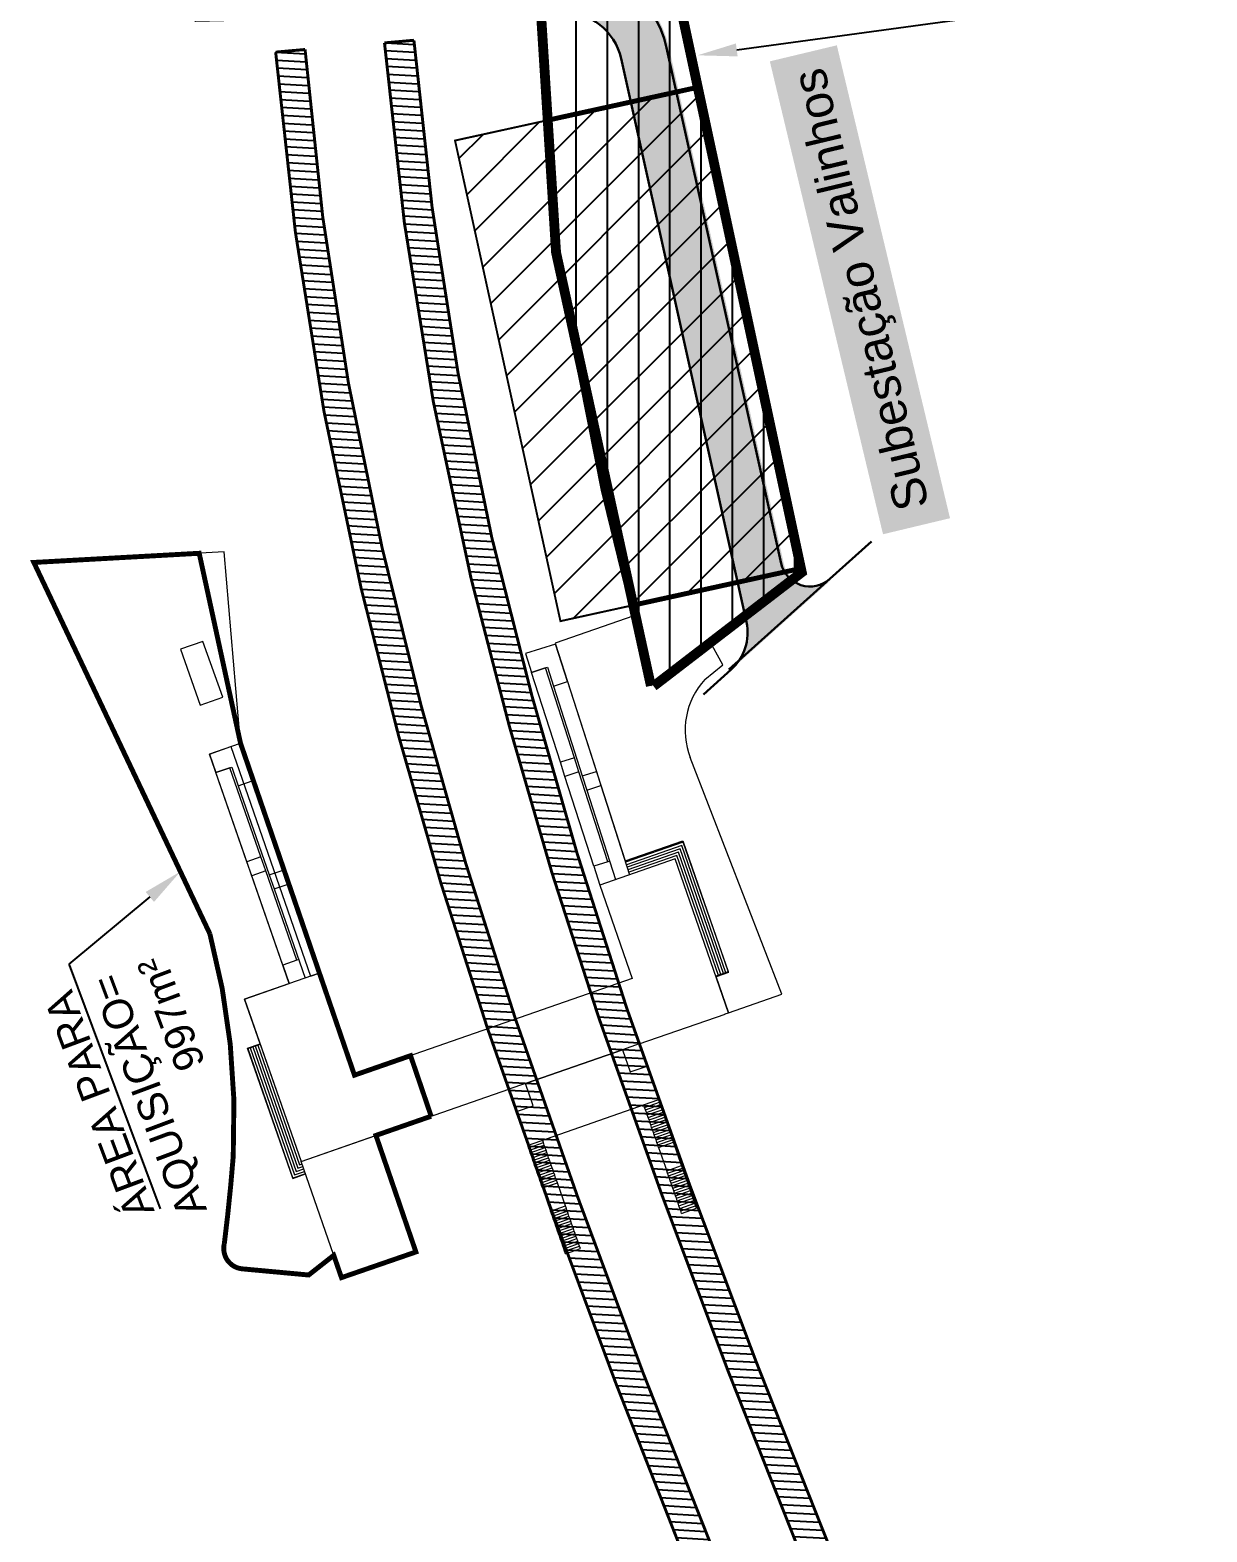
# Model space of a CAD drawing. Header units: metres. Extents: x 286532 to 329498, y 7396783 to 7466136.
# Drawn here: x 295711.6 to 295831.2, y 7458663 to 7458815.7 of the extents above; entities that cross this region are included whole.
import ezdxf
from ezdxf import colors
from ezdxf.entities.mleader import LeaderData, LeaderLine
from ezdxf.math import Vec2, Vec3

# ---------------------------------------------------------------- set-up
doc = ezdxf.new("R2010")
doc.units = ezdxf.units.M
doc.header["$LTSCALE"] = 10
doc.linetypes.add('DASHED', pattern=[0.75, 0.5, -0.25])
doc.linetypes.add('DASHED2', pattern=[0.375, 0.25, -0.125])
doc.layers.get('0').update_dxf_attribs({"color": 255})
for name, color, linetype, lineweight in [('_AUX-PLATAFORMA NOVA', 3, 'DASHED', 25), ('_AUXILIAR', 7, 'Continuous', 30), ('_HATCH PAVIMENTO BASE DE OPERAÇÃO', 253, 'Continuous', 30), ('_TEXTO DESAP ESTAÇÕES', 50, 'Continuous', 0), ('ARQ-GEN', 1, 'Continuous', 5)]:
    doc.layers.add(name, color=color, linetype=linetype, lineweight=lineweight)
doc.layers.add('_ÁREAA DE AQUISIÇÃO', color=2, linetype='Continuous')
doc.layers.add('DESAPROPRIAÇÃO', color=160, linetype='Continuous')
doc.layers.add('Subestação', color=7, linetype='Continuous', true_color=0xf5f500)
doc.layers.add('Texto Subestação', color=7, linetype='Continuous', true_color=0xf0f000)
doc.styles.add('ARIAL', font='arial.ttf')

# ---------------------------------------------------------------- blocks, each defined once
blk = doc.blocks.new('A$C427D7134')
at = {"layer": '_AUX-PLATAFORMA NOVA', "true_color": 0x05ff05}
h = blk.add_hatch(dxfattribs=at)
h.set_pattern_fill('ANSI31', color=3, scale=0.2499999999999999, angle=22.61943758127128)
h.set_pattern_definition([(67.61943758127126, (1.862645149230957e-09, -9.313225746154785e-10), (-0.7339609863966546, 0.3022256325126136), [])])
edge = h.paths.add_edge_path()
edge.add_line((205.93230261188, 87.70306303724647), (205.7822181468765, 90.69870149710412))
edge.add_line((205.7822181452066, 90.69870149809867), (185.8501717500635, 89.71825411230975))
edge.add_arc((129.9020203147084, 1180.427741921972), 1092.143480705906, 269.9316396586696, 272.936424318181, ccw=False)
edge.add_arc((133.3301009340212, 624.1686721160077), 535.9045179072367, 264.163467674089, 269.49416855599856, ccw=False)
edge.add_arc((118.3480477835983, 452.477180914022), 363.5885062238078, 255.6979601705338, 263.76083260799885, ccw=False)
edge.add_line((28.5295024542138, 100.1573960976675), (27.7999969950001, 97.24746877054321))
edge.add_arc((118.2926727896556, 452.1903132144362), 366.296802052971, 255.6971384283512, 264.3286918367838)
edge.add_arc((132.270991595462, 607.8990808865055), 522.626849618691, 264.4906674460602, 269.5863548367529)
edge.add_arc((129.9280556840822, 1179.153666961472), 1093.868750769613, 269.9250916761613, 272.9304676273861)
edge.add_line((185.8510151719674, 86.71535450965166), (205.932302612303, 87.703063037336))
edge = h.paths.add_edge_path()
edge.add_line((206.4877960504964, 76.61558963684365), (206.3376976707854, 79.6115058298642))
edge.add_line((206.3376976726577, 79.61150582926348), (183.1570431564914, 78.47936471118128))
edge.add_arc((134.0376201951876, 1028.663542827591), 951.4529363321011, 269.5087975644901, 272.95925016972865, ccw=False)
edge.add_arc((130.1333438558504, 573.2645879057236), 496.0372454318517, 263.74975371402127, 269.50879756449035, ccw=False)
edge.add_arc((114.7722081616521, 433.0086301127449), 354.9426027761419, 255.4801272362613, 263.74975371402064, ccw=False)
edge.add_line((25.78249441366643, 89.40263174800202), (25.05285827484273, 86.49278904002256))
edge.add_arc((118.2798941079527, 452.0644345660694), 377.2716636896795, 255.6935260181556, 264.0798414420219)
edge.add_arc((130.2756369085982, 578.2748863981105), 504.0474240059667, 264.203276968931, 269.4999389712244)
edge.add_arc((131.8480588467792, 1130.95502029499), 1056.725233354181, 269.6762202469105, 272.7831231349707)
edge.add_line((183.1579469377175, 75.4762122691609), (206.4877960504738, 76.61558963629217))
at = {"layer": 'ARQ-GEN'}
h = blk.add_hatch(dxfattribs=at)
h.set_pattern_fill('FP_2', color=256, style=0, pattern_type=2)
h.set_pattern_definition([(0.01699999999999291, (301.4067157134414, -370.2254998399876), (-0.0002225294763642527, 0.7499999669870873), []), (90.01699999999998, (301.4067157134414, -370.2254998399876), (-0.7499999669870873, -0.0002225294763642804), [])])
h.paths.add_polyline_path([(133.7260080138221, 50.56629843870178), (133.7316482178867, 50.56667476147413), (133.7260080128908, 50.57193546881899)], flags=0)
at = {"layer": '_AUX-PLATAFORMA NOVA', "color": 3, "linetype": 'DASHED2', "ltscale": 2, "true_color": 0x05ff05, "const_width": 0.2999999999999999, "flags": 128}
for points in [[(28.5295024542138, 100.1573960976675), (27.79999699350446, 97.24746877048165, 0.03768007403108236), (82.09469303674996, 87.68646761588752, 0.02223779524245481), (128.4979354906827, 85.28585105855018, 0.01311417812411767), (185.8510151719674, 86.71535450965166), (205.9323026128113, 87.7232221243903)], [(205.7822326608002, 90.69841181533411), (185.8501717513427, 89.71825411124155, -0.01311159768368348), (128.5989700024948, 88.28503855923191, -0.02326376589991372), (78.83363725151867, 91.04224455868825, -0.03519543942844893), (28.5295024542138, 100.1573960976675)], [(25.78249441366643, 89.40263174800202), (25.05285827443004, 86.49278903985396, 0.03660854500761116), (79.36715157423168, 76.8049154439941, 0.02311516340066309), (125.8765123048797, 74.24665965838358, 0.01355725174594514), (183.1579469377175, 75.4762122691609), (206.4893850106746, 76.57994620781392)], [(206.3374881502241, 79.61149559635669), (183.1570431562141, 78.47936471085995, -0.0150565772845872), (125.8808191437274, 77.24557124404237, -0.0251338596786761), (76.12919959425926, 80.17585222097114, -0.03609872053116701), (25.78249441366643, 89.40263174800202)]]:
    blk.add_lwpolyline(points, format="xyb", dxfattribs=at)
at = {"layer": 'ARQ-GEN'}
for p, q in [((98.77844931092113, 108.9637183733284), (95.82402605097741, 108.4427738399245)), ((95.82402605097741, 108.4427738399245), (98.40118379890919, 101.3620911231264)), ((99.5851176418364, 106.7474153484218), (98.77844931092113, 108.9637183733284)), ((132.3808342954144, 103.6381288296543), (106.5951953139156, 102.7376744747162)), ((132.3808342954144, 97.90930515294895), (132.3808342954144, 103.6381288296543)), ((91.12721282243729, 102.0580940619111), (91.12721282243729, 93.59708688035607)), ((98.40118379890919, 101.3620911231264), (91.12721282243729, 102.0580940619111)), ((114.3519132882357, 93.0451064617373), (114.3519132910296, 99.24510646192357)), ((114.3519132910296, 99.24510646192357), (128.4474906222895, 99.24510646145791)), ((114.4804541850463, 99.25930515257642), (114.4804541850463, 93.04205143637955)), ((128.4474906222895, 99.25930515350774), (114.4804541850463, 99.25930515257642)), ((114.4804541850463, 99.25930515257642), (114.4804541850463, 93.04205143637955)), ((128.4474906222895, 99.25930515350774), (114.4804541850463, 99.25930515257642)), ((128.4974906239659, 99.25930515257642), (128.4474906222895, 99.25930515350774)), ((128.4474906222895, 99.25930515350774), (128.4474906241521, 98.98930515302345)), ((128.4474906222895, 99.24510646145791), (128.4474906232208, 97.90930515294895)), ((128.4974906239659, 99.25930515257642), (128.4974906230345, 97.90930515294895)), ((114.7504541855305, 98.98930515302345), (114.7504541855305, 93.03563435887918)), ((128.4474906241521, 98.98930515302345), (114.7504541855305, 98.98930515302345)), ((114.7504541855305, 98.98930515302345), (114.7504541855305, 93.03563435887918)), ((128.4474906241521, 98.98930515302345), (114.7504541855305, 98.98930515302345)), ((115.0204541841522, 98.71930515300483), (115.0204541850835, 93.02921728091314)), ((128.4474906232208, 98.71930515300483), (115.0204541841522, 98.71930515300483)), ((115.0204541841522, 98.71930515300483), (115.0204541850835, 93.02921728091314)), ((128.4474906232208, 98.71930515300483), (115.0204541841522, 98.71930515300483)), ((115.2904541864991, 98.44930515252054), (115.2904541864991, 93.02280020248145)), ((128.4474906232208, 98.4493051529862), (115.2904541864991, 98.44930515252054)), ((115.2904541864991, 98.44930515252054), (115.2904541864991, 93.02280020248145)), ((128.4474906232208, 98.4493051529862), (115.2904541864991, 98.44930515252054)), ((115.5604541851208, 98.17930515343323), (115.5604541851208, 93.01638312498108)), ((128.4474906232208, 98.17930515296757), (115.5604541851208, 98.17930515343323)), ((115.5604541851208, 98.17930515343323), (115.5604541851208, 93.01638312498108)), ((128.4474906232208, 98.17930515296757), (115.5604541851208, 98.17930515343323)), ((132.3729173354805, 97.90930515294895), (115.8202396547422, 97.90930515294895)), ((115.8202396547422, 97.90930515294895), (115.8202396556735, 89.80930515332147)), ((128.4474906241521, 98.98930515302345), (128.4474906232208, 98.71930515300483)), ((128.4474906232208, 98.71930515300483), (128.4474906232208, 98.4493051529862)), ((128.4474906232208, 98.4493051529862), (128.4474906232208, 98.17930515296757)), ((128.4474906232208, 98.17930515296757), (128.4474906232208, 97.90930515294895)), ((128.4474906232208, 97.90930515294895), (132.3808342954144, 97.90930515294895)), ((132.3713920386508, 97.537430875469), (132.3729173354805, 97.90930515294895)), ((132.3808342954144, 97.537430875469), (132.3713920386508, 97.537430875469)), ((132.3808342935517, 88.29550983989611), (132.3808342954144, 97.537430875469)), ((91.12721282243729, 93.59708688035607), (114.3519132882357, 93.0451064617373)), ((91.20324560813606, 93.59527981234714), (91.12721282057464, 90.39618321880698)), ((95.20211634971201, 93.50023882975802), (91.20324560813606, 93.59527981234714)), ((95.16647598147392, 92.0006623021327), (95.20211634784937, 93.500238831155)), ((95.20211634784937, 93.500238831155), (104.7994061307982, 93.27214047312737)), ((104.7637657625601, 91.77256394503638), (104.7994061307982, 93.27214047312737)), ((104.7994061307982, 93.27214047312737), (106.2989826593548, 93.23650010488927)), ((106.2633422901854, 91.73692357679829), (106.2989826593548, 93.23650010488927)), ((106.2989826593548, 93.23650010488927), (115.8202396538109, 93.01020881580189)), ((93.12664819322526, 90.34866272751242), (93.16704061068594, 92.04818279342726)), ((93.16228855960071, 91.84823925653473), (93.12664819322526, 90.34866272751242)), ((102.7595783425495, 91.62014089804143), (93.16228855960071, 91.84823925653473)), ((93.16704061068594, 92.04818279342726), (95.16647598147392, 92.00066230166703)), ((95.16647598147392, 92.0006623021327), (104.7637657625601, 91.77256394503638)), ((102.7595783425495, 91.62014089804143), (102.7239379752427, 90.12056436995044)), ((104.2591548701748, 91.58450052980334), (102.7595783425495, 91.62014089804143)), ((104.2591548701748, 91.58450052980334), (104.2235145000741, 90.08492400171235)), ((113.856444651261, 91.35640217270702), (104.2591548701748, 91.58450052980334)), ((104.7637657625601, 91.77256394503638), (106.2633422901854, 91.73692357679829)), ((106.2633422901854, 91.73692357679829), (115.8202396547422, 91.50978522421792)), ((91.12721282057464, 90.39618321880698), (93.12664819322526, 90.34866272751242)), ((102.7239379752427, 90.12056436995044), (93.12664819322526, 90.34866272751242)), ((104.2235145000741, 90.08492400171235), (102.7239379752427, 90.12056436995044)), ((113.8208042830229, 89.85682564368472), (104.2235145000741, 90.08492400171235)), ((113.856444651261, 91.35640217270702), (113.8208042830229, 89.85682564368472)), ((113.8611967014149, 91.55634571006522), (113.856444651261, 91.35640217270702)), ((113.8208042839542, 89.85682564368472), (115.8202396556735, 89.80930515332147)), ((115.8202396556735, 89.80930515332147), (125.8808342944831, 89.80930515285581)), ((125.8808342944831, 89.80930515285581), (125.8808342954144, 59.91774635622278)), ((134.7784400526434, 88.29550983943045), (132.3808342935517, 88.29550983989611)), ((132.3808342935517, 88.29550983989611), (132.3808342935517, 86.4960295795463)), ((144.0708420639858, 88.29550983943045), (134.7784400526434, 88.29550983943045)), ((134.7784400545061, 86.49498905986547), (134.7784400526434, 88.29550983943045)), ((138.650458839722, 88.29572206968442), (138.3804589277133, 88.29550615744665)), ((138.3805151730776, 88.22516938811168), (138.3804589277133, 88.29550615744665)), ((138.3917436962947, 74.18372060358524), (138.3805151730776, 88.22516938811168)), ((138.9204587535933, 88.29593798005953), (138.650458839722, 88.29572206968442)), ((138.6517383111641, 86.69572258088738), (138.650458839722, 88.29572206968442)), ((138.6517383111641, 86.69572258088738), (138.650458839722, 88.29572206968442)), ((139.1904586683959, 88.29615389043465), (138.9204587535933, 88.29593798005953)), ((138.9217382259667, 86.6959384912625), (138.9204587535933, 88.29593798005953)), ((138.9217382259667, 86.6959384912625), (138.9204587535933, 88.29593798005953)), ((139.4604585813358, 88.29636980127543), (139.1904586683959, 88.29615389043465)), ((139.191738139838, 86.69615440210328), (139.1904586683959, 88.29615389043465)), ((139.191738139838, 86.69615440210328), (139.1904586683959, 88.29615389043465)), ((139.7304584933445, 88.29658571211621), (139.4604585813358, 88.29636980127543)), ((139.4617380518466, 86.69637031294405), (139.4604585813358, 88.29636980127543)), ((139.4617380518466, 86.69637031294405), (139.4604585813358, 88.29636980127543)), ((140.0004584081471, 88.29680162342265), (139.7304584933445, 88.29658571211621)), ((139.7317379657179, 86.69658622378483), (139.7304584933445, 88.29658571211621)), ((139.7317379657179, 86.69658622378483), (139.7304584933445, 88.29658571211621)), ((140.2704583229497, 88.29701753379777), (140.0004584081471, 88.29680162342265)), ((140.0017378786579, 86.69680213509127), (140.0004584081471, 88.29680162342265)), ((140.0017378786579, 86.69680213509127), (140.0004584081471, 88.29680162342265)), ((140.5404582358897, 88.29723344510421), (140.2704583229497, 88.29701753379777)), ((140.2717377925292, 86.69701804593205), (140.2704583229497, 88.29701753379777)), ((140.2717377925292, 86.69701804593205), (140.2704583229497, 88.29701753379777)), ((140.810458149761, 88.29744935547933), (140.5404582358897, 88.29723344510421)), ((140.5417377073318, 86.69723395584151), (140.5404582358897, 88.29723344510421)), ((140.5417377073318, 86.69723395584151), (140.5404582358897, 88.29723344510421)), ((141.0804580627009, 88.29766526585445), (140.810458149761, 88.29744935547933)), ((140.8117376221344, 86.69744986668229), (140.810458149761, 88.29744935547933)), ((140.8117376221344, 86.69744986668229), (140.810458149761, 88.29744935547933)), ((141.3504579765722, 88.29788117716089), (141.0804580627009, 88.29766526585445)), ((141.081737534143, 86.69766577798873), (141.0804580627009, 88.29766526585445)), ((141.081737534143, 86.69766577798873), (141.0804580627009, 88.29766526585445)), ((141.6204578885809, 88.29809708800167), (141.3504579765722, 88.29788117716089)), ((141.3517374480143, 86.69788168836385), (141.3504579765722, 88.29788117716089)), ((141.3517374480143, 86.69788168836385), (141.3504579765722, 88.29788117716089)), ((141.8904578043148, 88.29831299837679), (141.6204578885809, 88.29809708800167)), ((141.6217373618856, 86.69809760013595), (141.6204578885809, 88.29809708800167)), ((141.6217373618856, 86.69809760013595), (141.6204578885809, 88.29809708800167)), ((142.1604577172548, 88.29852890921757), (141.8904578043148, 88.29831299837679)), ((141.8917372738943, 86.69831351004541), (141.8904578043148, 88.29831299837679)), ((141.8917372738943, 86.69831351004541), (141.8904578043148, 88.29831299837679)), ((142.4304576320574, 88.29874482005835), (142.1604577172548, 88.29852890921757)), ((142.1617371886969, 86.69852942135185), (142.1604577172548, 88.29852890921757)), ((142.1617371886969, 86.69852942135185), (142.1604577172548, 88.29852890921757)), ((142.7004575459287, 88.29896073089913), (142.4304576320574, 88.29874482005835)), ((142.4317371025681, 86.69874533172697), (142.4304576320574, 88.29874482005835)), ((142.4317371025681, 86.69874533172697), (142.4304576320574, 88.29874482005835)), ((142.9704574588686, 88.2991766417399), (142.7004575459287, 88.29896073089913)), ((142.7017370164394, 86.69896124303341), (142.7004575459287, 88.29896073089913)), ((142.7017370164394, 86.69896124303341), (142.7004575459287, 88.29896073089913)), ((145.4704566607252, 88.3011758159846), (142.9704574588686, 88.2991766417399)), ((142.971736931242, 86.69917715387419), (142.9704574588686, 88.2991766417399)), ((142.971736931242, 86.69917715387419), (142.9704574588686, 88.2991766417399)), ((145.7404565736651, 88.30139172635972), (145.4704566607252, 88.3011758159846)), ((145.471736131236, 86.70117632765323), (145.4704566607252, 88.3011758159846)), ((145.471736131236, 86.70117632765323), (145.4704566607252, 88.3011758159846)), ((146.0104564875364, 88.30160763766617), (145.7404565736651, 88.30139172635972)), ((145.7417360460386, 86.70139223849401), (145.7404565736651, 88.30139172635972)), ((145.7417360460386, 86.70139223849401), (145.7404565736651, 88.30139172635972)), ((146.2804563995451, 88.30182354850695), (146.0104564875364, 88.30160763766617)), ((146.0117359580472, 86.70160814933479), (146.0104564875364, 88.30160763766617)), ((146.0117359580472, 86.70160814933479), (146.0104564875364, 88.30160763766617)), ((146.5504563143477, 88.30203945934772), (146.2804563995451, 88.30182354850695)), ((146.2817358728498, 86.70182406017557), (146.2804563995451, 88.30182354850695)), ((146.2817358728498, 86.70182406017557), (146.2804563995451, 88.30182354850695)), ((146.820456228219, 88.3022553701885), (146.5504563143477, 88.30203945934772)), ((146.5517357839271, 86.70203997148201), (146.5504563143477, 88.30203945934772)), ((146.5517357839271, 86.70203997148201), (146.5504563143477, 88.30203945934772)), ((147.0904561402276, 88.30247128149495), (146.820456228219, 88.3022553701885)), ((146.8217356987298, 86.70225588185713), (146.820456228219, 88.3022553701885)), ((146.8217356987298, 86.70225588185713), (146.820456228219, 88.3022553701885)), ((147.3604560559615, 88.30268719187006), (147.0904561402276, 88.30247128149495)), ((147.091735612601, 86.70247179176658), (147.0904561402276, 88.30247128149495)), ((147.091735612601, 86.70247179176658), (147.0904561402276, 88.30247128149495)), ((147.6304559689015, 88.30290310271084), (147.3604560559615, 88.30268719187006)), ((147.3617355264723, 86.70268770307302), (147.3604560559615, 88.30268719187006)), ((147.3617355264723, 86.70268770307302), (147.3604560559615, 88.30268719187006)), ((147.9004558827728, 88.30311901355162), (147.6304559689015, 88.30290310271084)), ((147.6317354422063, 86.7029036139138), (147.6304559689015, 88.30290310271084)), ((147.6317354422063, 86.7029036139138), (147.6304559689015, 88.30290310271084)), ((148.1704557957128, 88.30333492392674), (147.9004558827728, 88.30311901355162)), ((147.9017353542149, 86.70311952475458), (147.9004558827728, 88.30311901355162)), ((147.9017353542149, 86.70311952475458), (147.9004558827728, 88.30311901355162)), ((148.4404557105154, 88.30355083476752), (148.1704557957128, 88.30333492392674)), ((148.1717352680862, 86.70333543559536), (148.1704557957128, 88.30333492392674)), ((148.1717352680862, 86.70333543559536), (148.1704557957128, 88.30333492392674)), ((148.7104556243867, 88.3037667456083), (148.4404557105154, 88.30355083476752)), ((148.4417351810262, 86.70355134643614), (148.4404557105154, 88.30355083476752)), ((148.4417351810262, 86.70355134643614), (148.4404557105154, 88.30355083476752)), ((148.980455535464, 88.30398265644908), (148.7104556243867, 88.3037667456083)), ((148.7117350948974, 86.70376725774258), (148.7104556243867, 88.3037667456083)), ((148.7117350948974, 86.70376725774258), (148.7104556243867, 88.3037667456083)), ((149.2504554521292, 88.30419856728986), (148.980455535464, 88.30398265644908)), ((148.9817350069061, 86.70398316858336), (148.980455535464, 88.30398265644908)), ((148.9817350069061, 86.70398316858336), (148.980455535464, 88.30398265644908)), ((149.5204553650692, 88.30441447766498), (149.2504554521292, 88.30419856728986)), ((149.2517349217087, 86.70419907895848), (149.2504554521292, 88.30419856728986)), ((149.2517349217087, 86.70419907895848), (149.2504554521292, 88.30419856728986)), ((149.7904552780092, 88.30463038897142), (149.5204553650692, 88.30441447766498)), ((149.5217348374426, 86.70441498979926), (149.5204553650692, 88.30441447766498)), ((149.5217348374426, 86.70441498979926), (149.5204553650692, 88.30441447766498)), ((150.0604551918805, 88.30484629934654), (149.7904552780092, 88.30463038897142)), ((149.7917347503826, 86.70463090017438), (149.7904552780092, 88.30463038897142)), ((149.7917347503826, 86.70463090017438), (149.7904552780092, 88.30463038897142)), ((150.0617346642539, 86.70484681148082), (150.0604551918805, 88.30484629934654)), ((150.0617346642539, 86.70484681148082), (150.0604551918805, 88.30484629934654)), ((132.3808342954144, 76.05654160771519), (132.3808342935517, 86.4960295795463)), ((132.3808342935517, 86.4960295795463), (132.3808342954144, 76.05654160771519)), ((132.3808342935517, 86.4960295795463), (134.7784400545061, 86.49498905986547)), ((138.6517383111641, 86.69572258088738), (138.3817383982241, 86.69550666911528)), ((138.9217382259667, 86.6959384912625), (138.6517383111641, 86.69572258088738)), ((139.191738139838, 86.69615440210328), (138.9217382259667, 86.6959384912625)), ((139.4617380518466, 86.69637031294405), (139.191738139838, 86.69615440210328)), ((139.7317379657179, 86.69658622378483), (139.4617380518466, 86.69637031294405)), ((140.0017378786579, 86.69680213509127), (139.7317379657179, 86.69658622378483)), ((140.2717377925292, 86.69701804593205), (140.0017378786579, 86.69680213509127)), ((140.5417377073318, 86.69723395584151), (140.2717377925292, 86.69701804593205)), ((140.8117376221344, 86.69744986668229), (140.5417377073318, 86.69723395584151)), ((141.081737534143, 86.69766577798873), (140.8117376221344, 86.69744986668229)), ((141.3517374480143, 86.69788168836385), (141.081737534143, 86.69766577798873)), ((141.6217373618856, 86.69809760013595), (141.3517374480143, 86.69788168836385)), ((141.8917372738943, 86.69831351004541), (141.6217373618856, 86.69809760013595)), ((142.1617371886969, 86.69852942135185), (141.8917372738943, 86.69831351004541)), ((142.4317371025681, 86.69874533172697), (142.1617371886969, 86.69852942135185)), ((142.7017370164394, 86.69896124303341), (142.4317371025681, 86.69874533172697)), ((142.971736931242, 86.69917715387419), (142.7017370164394, 86.69896124303341)), ((142.971736931242, 86.69917715387419), (145.471736131236, 86.70117632765323)), ((145.7417360460386, 86.70139223849401), (145.471736131236, 86.70117632765323)), ((146.0117359580472, 86.70160814933479), (145.7417360460386, 86.70139223849401)), ((146.2817358728498, 86.70182406017557), (146.0117359580472, 86.70160814933479)), ((146.5517357839271, 86.70203997148201), (146.2817358728498, 86.70182406017557)), ((146.8217356987298, 86.70225588185713), (146.5517357839271, 86.70203997148201)), ((147.091735612601, 86.70247179176658), (146.8217356987298, 86.70225588185713)), ((147.3617355264723, 86.70268770307302), (147.091735612601, 86.70247179176658)), ((147.6317354422063, 86.7029036139138), (147.3617355264723, 86.70268770307302)), ((147.9017353542149, 86.70311952475458), (147.6317354422063, 86.7029036139138)), ((148.1717352680862, 86.70333543559536), (147.9017353542149, 86.70311952475458)), ((148.4417351810262, 86.70355134643614), (148.1717352680862, 86.70333543559536)), ((148.7117350948974, 86.70376725774258), (148.4417351810262, 86.70355134643614)), ((148.9817350069061, 86.70398316858336), (148.7117350948974, 86.70376725774258)), ((149.2517349217087, 86.70419907895848), (148.9817350069061, 86.70398316858336)), ((149.5217348374426, 86.70441498979926), (149.2517349217087, 86.70419907895848)), ((149.7917347503826, 86.70463090017438), (149.5217348374426, 86.70441498979926)), ((150.0617346642539, 86.70484681148082), (149.7917347503826, 86.70463090017438)), ((132.3808342954144, 76.05654160771519), (132.3808342944831, 74.25654160790145)), ((134.7808342957869, 76.05654160771519), (132.3808342954144, 76.05654160771519)), ((134.7808342948556, 74.25654160790145), (134.7808342957869, 76.05654160771519)), ((138.6604503840208, 75.8011372978799), (138.3904504701495, 75.80092138703912)), ((138.9304502978921, 75.80135320872068), (138.6604503840208, 75.8011372978799)), ((138.6617298545316, 74.20113781001419), (138.6604503840208, 75.8011372978799)), ((138.6617298545316, 74.20113781001419), (138.6604503840208, 75.8011372978799)), ((139.2004502108321, 75.80156911956146), (138.9304502978921, 75.80135320872068)), ((138.9317297693342, 74.2013537203893), (138.9304502978921, 75.80135320872068)), ((138.9317297693342, 74.2013537203893), (138.9304502978921, 75.80135320872068)), ((139.4704501247033, 75.80178503040224), (139.2004502108321, 75.80156911956146)), ((139.2017296804115, 74.20156963216141), (139.2004502108321, 75.80156911956146)), ((139.2017296804115, 74.20156963216141), (139.2004502108321, 75.80156911956146)), ((139.740450036712, 75.80200094170868), (139.4704501247033, 75.80178503040224)), ((139.4717295961455, 74.20178554207087), (139.4704501247033, 75.80178503040224)), ((139.4717295961455, 74.20178554207087), (139.4704501247033, 75.80178503040224)), ((140.0104499515146, 75.80221685254946), (139.740450036712, 75.80200094170868)), ((139.7417295100167, 74.20200145291165), (139.740450036712, 75.80200094170868)), ((139.7417295100167, 74.20200145291165), (139.740450036712, 75.80200094170868)), ((140.2804498663172, 75.80243276245892), (140.0104499515146, 75.80221685254946)), ((140.0117294220254, 74.20221736421809), (140.0104499515146, 75.80221685254946)), ((140.0117294220254, 74.20221736421809), (140.0104499515146, 75.80221685254946)), ((140.5504497792572, 75.80264867376536), (140.2804498663172, 75.80243276245892)), ((140.2817293377593, 74.2024332745932), (140.2804498663172, 75.80243276245892)), ((140.2817293377593, 74.2024332745932), (140.2804498663172, 75.80243276245892)), ((140.8204496931285, 75.8028645850718), (140.5504497792572, 75.80264867376536)), ((140.5517292506993, 74.20264918543398), (140.5504497792572, 75.80264867376536)), ((140.5517292506993, 74.20264918543398), (140.5504497792572, 75.80264867376536)), ((141.0904496060684, 75.80308049591258), (140.8204496931285, 75.8028645850718)), ((140.8217291645706, 74.2028650958091), (140.8204496931285, 75.8028645850718)), ((140.8217291645706, 74.2028650958091), (140.8204496931285, 75.8028645850718)), ((141.360449520871, 75.80329640582204), (141.0904496060684, 75.80308049591258)), ((141.0917290775105, 74.20308100711554), (141.0904496060684, 75.80308049591258)), ((141.0917290775105, 74.20308100711554), (141.0904496060684, 75.80308049591258)), ((141.6304494319484, 75.80351231712848), (141.360449520871, 75.80329640582204)), ((141.3617289913818, 74.20329691749066), (141.360449520871, 75.80329640582204)), ((141.3617289913818, 74.20329691749066), (141.360449520871, 75.80329640582204)), ((141.900449346751, 75.8037282275036), (141.6304494319484, 75.80351231712848)), ((141.6317289052531, 74.20351282833144), (141.6304494319484, 75.80351231712848)), ((141.6317289052531, 74.20351282833144), (141.6304494319484, 75.80351231712848)), ((142.1704492634162, 75.80394413834438), (141.900449346751, 75.8037282275036)), ((141.9017288181931, 74.20372873963788), (141.900449346751, 75.8037282275036)), ((141.9017288181931, 74.20372873963788), (141.900449346751, 75.8037282275036)), ((142.4404491744936, 75.80416004965082), (142.1704492634162, 75.80394413834438)), ((142.171728733927, 74.20394464954734), (142.1704492634162, 75.80394413834438)), ((142.171728733927, 74.20394464954734), (142.1704492634162, 75.80394413834438)), ((142.7104490892962, 75.80437596002594), (142.4404491744936, 75.80416004965082)), ((142.4417286459357, 74.20416056085378), (142.4404491744936, 75.80416004965082)), ((142.4417286459357, 74.20416056085378), (142.4404491744936, 75.80416004965082)), ((142.9804490022361, 75.80459187040105), (142.7104490892962, 75.80437596002594)), ((142.7117285607383, 74.20437647169456), (142.7104490892962, 75.80437596002594)), ((142.7117285607383, 74.20437647169456), (142.7104490892962, 75.80437596002594)), ((145.480448205024, 75.80659104464576), (142.9804490022361, 75.80459187040105)), ((142.9817284727469, 74.20459238206968), (142.9804490022361, 75.80459187040105)), ((142.9817284727469, 74.20459238206968), (142.9804490022361, 75.80459187040105)), ((145.7504481170326, 75.8068069559522), (145.480448205024, 75.80659104464576)), ((145.4817276746035, 74.2065915572457), (145.480448205024, 75.80659104464576)), ((145.4817276746035, 74.2065915572457), (145.480448205024, 75.80659104464576)), ((146.0204480299726, 75.80702286679298), (145.7504481170326, 75.8068069559522)), ((145.7517275875434, 74.2068074666895), (145.7504481170326, 75.8068069559522)), ((145.7517275875434, 74.2068074666895), (145.7504481170326, 75.8068069559522)), ((146.2904479429126, 75.8072387771681), (146.0204480299726, 75.80702286679298)), ((146.0217275014147, 74.2070233784616), (146.0204480299726, 75.80702286679298)), ((146.0217275014147, 74.2070233784616), (146.0204480299726, 75.80702286679298)), ((146.5604478577152, 75.80745468800887), (146.2904479429126, 75.8072387771681)), ((146.2917274162173, 74.20723928930238), (146.2904479429126, 75.8072387771681)), ((146.2917274162173, 74.20723928930238), (146.2904479429126, 75.8072387771681)), ((146.8304477697238, 75.80767059931532), (146.5604478577152, 75.80745468800887)), ((146.561727328226, 74.2074551996775), (146.5604478577152, 75.80745468800887)), ((146.561727328226, 74.2074551996775), (146.5604478577152, 75.80745468800887)), ((147.1004476845264, 75.8078865101561), (146.8304477697238, 75.80767059931532)), ((146.8317272430286, 74.20767111051828), (146.8304477697238, 75.80767059931532)), ((146.8317272430286, 74.20767111051828), (146.8304477697238, 75.80767059931532)), ((147.3704476002604, 75.80810242099687), (147.1004476845264, 75.8078865101561)), ((147.1017271559685, 74.20788702135906), (147.1004476845264, 75.8078865101561)), ((147.1017271559685, 74.20788702135906), (147.1004476845264, 75.8078865101561)), ((147.640447512269, 75.80831833183765), (147.3704476002604, 75.80810242099687)), ((147.3717270707712, 74.20810293219984), (147.3704476002604, 75.80810242099687)), ((147.3717270707712, 74.20810293219984), (147.3704476002604, 75.80810242099687)), ((147.9104474261403, 75.80853424267843), (147.640447512269, 75.80831833183765)), ((147.6417269837111, 74.20831884304062), (147.640447512269, 75.80831833183765)), ((147.6417269837111, 74.20831884304062), (147.640447512269, 75.80831833183765)), ((148.1804473400116, 75.80875015212223), (147.9104474261403, 75.80853424267843)), ((147.9117268966511, 74.20853475434706), (147.9104474261403, 75.80853424267843)), ((147.9117268966511, 74.20853475434706), (147.9104474261403, 75.80853424267843)), ((148.4504472538829, 75.80896606389433), (148.1804473400116, 75.80875015212223)), ((148.1817268114537, 74.20875066472217), (148.1804473400116, 75.80875015212223)), ((148.1817268114537, 74.20875066472217), (148.1804473400116, 75.80875015212223)), ((148.7204471649602, 75.80918197473511), (148.4504472538829, 75.80896606389433)), ((148.4517267234623, 74.20896657602862), (148.4504472538829, 75.80896606389433)), ((148.4517267234623, 74.20896657602862), (148.4504472538829, 75.80896606389433)), ((148.9904470806941, 75.80939788604155), (148.7204471649602, 75.80918197473511)), ((148.721726638265, 74.20918248640373), (148.7204471649602, 75.80918197473511)), ((148.721726638265, 74.20918248640373), (148.7204471649602, 75.80918197473511)), ((149.2604469954967, 75.80961379641667), (148.9904470806941, 75.80939788604155)), ((148.9917265512049, 74.20939839677885), (148.9904470806941, 75.80939788604155)), ((148.9917265512049, 74.20939839677885), (148.9904470806941, 75.80939788604155)), ((149.5304469075054, 75.80982970772311), (149.2604469954967, 75.80961379641667)), ((149.2617264669389, 74.20961430761963), (149.2604469954967, 75.80961379641667)), ((149.2617264669389, 74.20961430761963), (149.2604469954967, 75.80961379641667)), ((149.8004468213767, 75.81004561856389), (149.5304469075054, 75.80982970772311)), ((149.5317263789475, 74.20983021892607), (149.5304469075054, 75.80982970772311)), ((149.5317263789475, 74.20983021892607), (149.5304469075054, 75.80982970772311)), ((150.070446735248, 75.81026152893901), (149.8004468213767, 75.81004561856389)), ((149.8017262937501, 74.21004612930119), (149.8004468213767, 75.81004561856389)), ((149.8017262937501, 74.21004612930119), (149.8004468213767, 75.81004561856389)), ((150.0717262076214, 74.21026204014197), (150.070446735248, 75.81026152893901)), ((150.0717262076214, 74.21026204014197), (150.070446735248, 75.81026152893901)), ((132.3808342954144, 51.91548720235005), (132.3808342944831, 74.25654160790145)), ((132.3808342944831, 74.25654160790145), (134.7808342948556, 74.25654160790145)), ((134.7808342948556, 74.25654160790145), (144.3350031208247, 74.25654160790145)), ((138.6617298545316, 74.20113781001419), (138.3917299415916, 74.20092189870775)), ((138.9317297693342, 74.2013537203893), (138.6617298545316, 74.20113781001419)), ((139.2017296804115, 74.20156963216141), (138.9317297693342, 74.2013537203893)), ((139.4717295961455, 74.20178554207087), (139.2017296804115, 74.20156963216141)), ((139.7417295100167, 74.20200145291165), (139.4717295961455, 74.20178554207087)), ((140.0117294220254, 74.20221736421809), (139.7417295100167, 74.20200145291165)), ((140.2817293377593, 74.2024332745932), (140.0117294220254, 74.20221736421809)), ((140.5517292506993, 74.20264918543398), (140.2817293377593, 74.2024332745932)), ((140.8217291645706, 74.2028650958091), (140.5517292506993, 74.20264918543398)), ((141.0917290775105, 74.20308100711554), (140.8217291645706, 74.2028650958091)), ((141.3617289913818, 74.20329691749066), (141.0917290775105, 74.20308100711554)), ((141.6317289052531, 74.20351282833144), (141.3617289913818, 74.20329691749066)), ((141.9017288181931, 74.20372873963788), (141.6317289052531, 74.20351282833144)), ((142.171728733927, 74.20394464954734), (141.9017288181931, 74.20372873963788)), ((142.4417286459357, 74.20416056085378), (142.171728733927, 74.20394464954734)), ((142.7117285607383, 74.20437647169456), (142.4417286459357, 74.20416056085378)), ((142.9817284727469, 74.20459238206968), (142.7117285607383, 74.20437647169456)), ((142.9817284727469, 74.20459238206968), (145.4817276746035, 74.2065915572457)), ((145.7517275875434, 74.2068074666895), (145.4817276746035, 74.2065915572457)), ((146.0217275014147, 74.2070233784616), (145.7517275875434, 74.2068074666895)), ((146.2917274162173, 74.20723928930238), (146.0217275014147, 74.2070233784616)), ((146.561727328226, 74.2074551996775), (146.2917274162173, 74.20723928930238)), ((146.8317272430286, 74.20767111051828), (146.561727328226, 74.2074551996775)), ((147.1017271559685, 74.20788702135906), (146.8317272430286, 74.20767111051828)), ((147.3717270707712, 74.20810293219984), (147.1017271559685, 74.20788702135906)), ((147.6417269837111, 74.20831884304062), (147.3717270707712, 74.20810293219984)), ((147.9117268966511, 74.20853475434706), (147.6417269837111, 74.20831884304062)), ((148.1817268114537, 74.20875066472217), (147.9117268966511, 74.20853475434706)), ((148.4517267234623, 74.20896657602862), (148.1817268114537, 74.20875066472217)), ((148.721726638265, 74.20918248640373), (148.4517267234623, 74.20896657602862)), ((148.9917265512049, 74.20939839677885), (148.721726638265, 74.20918248640373)), ((149.2617264669389, 74.20961430761963), (148.9917265512049, 74.20939839677885)), ((149.5317263789475, 74.20983021892607), (149.2617264669389, 74.20961430761963)), ((149.8017262937501, 74.21004612930119), (149.5317263789475, 74.20983021892607)), ((150.0717262076214, 74.21026204014197), (149.8017262937501, 74.21004612930119)), ((71.31017444655299, 64.88280956167728), (65.96842700149864, 46.25392236607149)), ((90.21729597449303, 60.05774635635316), (71.31017444655299, 64.88280956167728)), ((85.20097858086228, 59.90043724840507), (79.2012270996347, 59.84582809172571)), ((79.2012270996347, 59.84582809172571), (79.2012270996347, 57.44572868011892)), ((85.20097857993096, 57.44572868011892), (85.20097858086228, 59.90043724840507)), ((90.2172959735617, 59.91774635622278), (90.21729597449303, 60.05774635635316)), ((94.21729597449303, 59.91774635575712), (90.2172959735617, 59.91774635622278)), ((90.2172959735617, 59.91774635622278), (90.2172959735617, 56.71774635603651)), ((114.917295973748, 59.91774635622278), (90.2172959735617, 59.91774635622278)), ((94.21729597263038, 58.41774635668844), (94.21729597449303, 59.91774635575712)), ((94.21729597449303, 59.91774635575712), (103.8172959741205, 59.91774635575712)), ((103.8172959741205, 58.41774635622278), (103.8172959741205, 59.91774635575712)), ((103.8172959741205, 59.91774635575712), (105.3172959741205, 59.91774635622278)), ((105.3172959741205, 58.41774635575712), (105.3172959741205, 59.91774635622278)), ((105.3172959741205, 59.91774635622278), (114.917295973748, 59.91774635622278)), ((114.917295973748, 59.01218486437574), (114.917295973748, 59.91774635622278)), ((114.917295973748, 59.91774635622278), (114.917295973748, 51.91548720188439)), ((125.8808342954144, 59.91774635622278), (114.917295973748, 59.91774635622278)), ((132.6123380064964, 59.96562832361087), (132.3808342954144, 59.96548866759986)), ((132.646008211188, 59.91564862569794), (132.3808342944831, 59.91548865800723)), ((133.7259778510779, 59.96630013082176), (132.6123380064964, 59.96562832361087)), ((132.9160081613809, 59.91581150423735), (132.646008211188, 59.91564862569794)), ((133.1860081125051, 59.91597438277677), (132.9160081613809, 59.91581150423735)), ((133.4560080626979, 59.91613726178184), (133.1860081125051, 59.91597438277677)), ((133.7260080128908, 59.91630014078692), (133.4560080626979, 59.91613726178184)), ((133.7259944761172, 59.93874205416068), (133.7259778510779, 59.96630013082176)), ((133.7260080128908, 59.91630014078692), (133.7259944761172, 59.93874205416068)), ((139.7260080147535, 59.91774635622278), (133.7260080138221, 59.91774635622278)), ((90.2172959735617, 56.71774635603651), (90.21729597263038, 59.01218486577272)), ((90.21729597263038, 59.01218486577272), (114.917295973748, 59.01218486437574)), ((92.2172959735617, 58.41774635622278), (94.21729597263038, 58.41774635668844)), ((92.21729597449303, 56.71774635650218), (92.2172959735617, 58.41774635622278)), ((92.21729597263038, 58.21774635603651), (92.21729597449303, 56.71774635650218)), ((101.8172959741205, 58.21774635603651), (92.21729597263038, 58.21774635603651)), ((94.21729597263038, 58.41774635668844), (103.8172959741205, 58.41774635622278)), ((101.8172959741205, 58.21774635603651), (101.8172959741205, 56.71774635603651)), ((103.3172959722579, 58.21774635696784), (101.8172959741205, 58.21774635603651)), ((103.3172959722579, 58.21774635696784), (103.3172959741205, 56.71774635557085)), ((112.917295973748, 58.21774635603651), (103.3172959722579, 58.21774635696784)), ((103.8172959741205, 58.41774635622278), (105.3172959741205, 58.41774635575712)), ((105.3172959741205, 58.41774635575712), (114.9172959746793, 58.41774635575712)), ((112.917295973748, 58.41774635575712), (112.917295973748, 58.21774635603651)), ((112.917295973748, 58.21774635603651), (112.917295973748, 56.71774635603651)), ((79.2012270996347, 57.44572868011892), (85.20097857993096, 57.44572868011892)), ((90.2172959735617, 56.71774635603651), (92.21729597449303, 56.71774635650218)), ((114.917295973748, 56.71774635603651), (90.2172959735617, 56.71774635603651)), ((101.8172959741205, 56.71774635603651), (92.21729597449303, 56.71774635650218)), ((103.3172959741205, 56.71774635557085), (101.8172959741205, 56.71774635603651)), ((112.917295973748, 56.71774635603651), (103.3172959741205, 56.71774635557085)), ((112.917295973748, 56.71774635603651), (114.917295973748, 56.71774635603651)), ((114.917295973748, 51.91548720188439), (114.917295973748, 56.71774635603651)), ((119.7137955520302, 51.91548720235005), (114.917295973748, 51.91548720188439)), ((114.917295973748, 51.91548720188439), (132.3808342954144, 51.91548720235005)), ((119.7137955520302, 50.55787616455927), (119.7137955520302, 51.91548720235005)), ((119.7638001525775, 51.90787591924891), (119.713800162077, 51.90784575697035)), ((119.7146145552397, 50.55784600228071), (119.713800162077, 51.90784575697035)), ((119.7638001525775, 51.90787591924891), (132.3808342954144, 51.91548720235005)), ((119.7639630306512, 51.63787596905604), (119.7638001525775, 51.90787591924891)), ((132.6509971246123, 51.64565012929961), (132.6508294974145, 51.92352159268061)), ((132.6509971246123, 51.64565012929961), (132.6508294974145, 51.92352159268061)), ((132.921159952879, 51.37581305857748), (132.9208296523071, 51.92334421762038)), ((132.921159952879, 51.37581305857748), (132.9208296523071, 51.92334421762038)), ((133.1913227839395, 51.1059759859927), (133.1908298098542, 51.9231668425584)), ((133.1913227839395, 51.1059759859927), (133.1908298098542, 51.9231668425584)), ((133.4614856131375, 50.83613891340792), (133.460829965581, 51.92298946749762)), ((133.4614856131375, 50.83613891340792), (133.460829965581, 51.92298946749762)), ((133.7260080146176, 51.92281526029231), (133.7260080147535, 50.55787616502494)), ((133.7316484423354, 50.56630184175447), (133.7308301212925, 51.92281209243686)), ((133.7316484423354, 50.56630184175447), (133.7308301212925, 51.92281209243686)), ((143.5351554211229, 48.85517902160063), (142.4808639407917, 51.91706380767622)), ((65.96842700149864, 46.25392236607149), (107.4912232495844, 50.75696999812499)), ((133.7260080147535, 50.55787616502494), (119.7137955520302, 50.55787616455927)), ((119.7146145552397, 50.55784600228071), (119.7646145457402, 50.55787616455927)), ((119.7639630306512, 51.63787596905604), (132.6509971246123, 51.64565012929961)), ((119.7639630306512, 51.63787596905604), (132.6509971246123, 51.64565012929961)), ((119.7641259096563, 51.36787601746619), (119.7639630306512, 51.63787596905604)), ((119.7641259096563, 51.36787601746619), (132.921159952879, 51.37581305857748)), ((119.7641259096563, 51.36787601746619), (132.921159952879, 51.37581305857748)), ((119.7642887886614, 51.09787606680766), (119.7641259096563, 51.36787601746619)), ((119.7642887886614, 51.09787606680766), (133.1913227839395, 51.1059759859927)), ((119.7642887886614, 51.09787606680766), (133.1913227839395, 51.1059759859927)), ((119.7644516685978, 50.82787611614913), (119.7642887886614, 51.09787606680766)), ((119.7644516685978, 50.82787611614913), (133.4614856131375, 50.83613891340792)), ((119.7644516685978, 50.82787611614913), (133.4614856131375, 50.83613891340792)), ((119.7646145457402, 50.55787616455927), (119.7644516685978, 50.82787611614913)), ((119.7646145457402, 50.55787616455927), (133.7316484423354, 50.56630184175447)), ((119.7646145457402, 50.55787616455927), (133.7316484423354, 50.56630184175447)), ((140.7568585649133, 42.74886806821451), (143.5351554211229, 48.85517902160063))]:
    blk.add_line(p, q, dxfattribs=at)
blk.add_lwpolyline([(144.9024044779952, 59.91547471704578), (144.8808315351197, 51.9154871626674), (132.380834231968, 51.92369896452874), (132.3860897847675, 59.92369723799519), (144.9024044779952, 59.91547471704578)], dxfattribs=at)
for centre, radius, start, end in [((106.3275393489748, 110.4023384265602), 7.669335904321342, 208.4611771559528, 271.9999999868656), ((133.9834670228884, 726.5295427595265), 638.234528022146, 268.9658370928108, 269.2725872437305), ((133.9834670228884, 726.5295427595265), 638.2345280221462, 269.856127623572, 270.1225299518667), ((133.5595560707152, 924.752669299487), 836.4581078399442, 270.1225299518667, 270.7199379052076), ((133.9834670284763, 726.5295427576639), 641.2345280201848, 268.9658370928108, 269.2759906052408), ((133.9828288089484, 726.4941879981197), 652.2991675004505, 269.8592858487522, 270.122087749436), ((133.5604707710445, 924.7064539734274), 850.5118834634437, 270.122087749436, 270.6867459139709), ((102.148240367882, -21.71358878398314), 72.66725091963737, 60.74252189533445, 85.7834255280833), ((138.6956356056035, 43.71028562588617), 2.274415047112566, 243.0057878288607, 334.9942121438897)]:
    blk.add_arc(centre, radius, start, end, dxfattribs=at)

msp = doc.modelspace()

# ---------------------------------------------------------------- hatches: boundary and pattern name
at = {"layer": '_HATCH PAVIMENTO BASE DE OPERAÇÃO'}
h = msp.add_hatch(color=252, dxfattribs=at)
h.dxf.hatch_style = 1
h.paths.add_polyline_path([(295765.5605655268, 7458822.489362333), (295753.4359980563, 7458822.202729722, -0.3931100520871249), (295748.3409565767, 7458826.720966154), (295749.0138673331, 7458817.096790683), (295765.6787357454, 7458817.490758937, -0.358134365399351), (295771.6774649995, 7458812.794905435), (295784.4198861405, 7458755.495026897, -0.2709342656898857), (295782.8782566389, 7458750.68805779), (295793.1430818547, 7458759.89805193, -0.573645509444335), (295788.2111345571, 7458761.479762834), (295776.558235829, 7458813.880297581, 0.3581343654799543)])
at = {"layer": 'DESAPROPRIAÇÃO', "linetype": 'Continuous', "transparency": 33554687}
h = msp.add_hatch(dxfattribs=at)
h.set_pattern_fill('ANSI31', color=256, angle=45)
h.set_pattern_definition([(90, (0, 0), (-3.175, 6.661338147750939e-16), [])])
edge = h.paths.add_edge_path()
edge.add_line((295774.9837962557, 7458748.993271093), (295790.0447890279, 7458760.56713228))
edge.add_line((295790.0447890279, 7458760.56713228), (295775.0572498544, 7458830.479356501))
edge.add_line((295775.0572498544, 7458830.479356501), (295762.849053938, 7458828.411808553))
edge.add_line((295762.849053938, 7458828.411808553), (295765.0771384226, 7458793.068751728))
edge.add_line((295765.0771384226, 7458793.068751728), (295774.7137423203, 7458749.034778832))
at = {"layer": 'Subestação', "ltscale": 0.05}
h = msp.add_hatch(dxfattribs=at)
h.set_pattern_fill('ANSI31', color=256)
h.set_pattern_definition([(45, (0, 0), (-2.245064030267288, 2.245064030267288), [])])
h.paths.add_polyline_path([(295789.9407649445, 7458760.963233897), (295765.5211324282, 7458755.607718259), (295754.8101011546, 7458804.446983295), (295779.2297336716, 7458809.80249893)])

# ---------------------------------------------------------------- linework, layer by layer
at = {"layer": '_AUXILIAR'}
for p, q in [((295776.2982613574, 7458813.877225027), (295787.9511600856, 7458761.47669028)), ((295792.8831073907, 7458759.894979383), (295797.1416688605, 7458763.715923786)), ((295782.618282171, 7458750.684985239), (295792.8831073905, 7458759.894979384))]:
    msp.add_line(p, q, dxfattribs=at)
at = {"layer": '_AUXILIAR', "flags": 128}
msp.add_lwpolyline([(295727.814660538, 7458847.736562027, 0.0258771250384533), (295728.4282377716, 7458816.610133102), (295765.6787357436, 7458817.490758937, -0.3581343654944371), (295771.6774649995, 7458812.794905435), (295784.4198861406, 7458755.495026897, -0.2709342654051474), (295782.8782566426, 7458750.688057792), (295780.0495233783, 7458748.150010013)], format="xyb", dxfattribs=at)
at = {"layer": '_AUXILIAR'}
for centre, radius, start, end in [((295765.5605655267, 7458811.489362333), 11, 12.53749266774097, 91.35425700428775), ((295790.8796225848, 7458762.127925561), 3, 192.5374926677404, 311.8996700202606)]:
    msp.add_arc(centre, radius, start, end, dxfattribs=at)
at = {"layer": '_TEXTO DESAP ESTAÇÕES', "color": 2, "const_width": 0.5, "flags": 128}
msp.add_lwpolyline([(295772.7268342416, 7458757.188014307), (295769.8685685725, 7458768.893553846), (295765.0771384223, 7458793.068751728), (295764.2246994951, 7458806.511716602), (295779.2297336714, 7458809.802498932), (295789.9407649464, 7458760.963233897), (295772.7268342416, 7458757.188014307)], dxfattribs=at)
at = {"layer": '_TEXTO DESAP ESTAÇÕES', "color": 240, "const_width": 0.5, "flags": 128}
msp.add_lwpolyline([(295752.3843579412, 7458705.297245864), (295750.2905382423, 7458711.450925255), (295744.5913485504, 7458709.469563073), (295733.0124637163, 7458743.201402508), (295728.81459707, 7458762.503440736), (295712.0113164891, 7458761.572712159), (295729.8998266102, 7458723.831206467, -0.07808679877260404), (295732.2733054638, 7458701.224407843), (295732.2733054638, 7458701.224407843), (295732.2733054638, 7458701.224407843, -0.01174857590927938), (295731.3665529495, 7458692.337978569, 0.4661603857828009), (295733.2595055504, 7458689.780586108), (295739.9395311019, 7458689.161533999), (295742.4854172088, 7458691.16281681), (295743.2720245493, 7458688.895418338), (295750.8354680246, 7458691.502061593), (295746.77166685, 7458703.345955511), (295752.3843579412, 7458705.297245864)], format="xyb", dxfattribs=at)
at = {"layer": 'DESAPROPRIAÇÃO', "linetype": 'Continuous', "transparency": 33554687, "const_width": 1}
msp.add_lwpolyline([(295774.9837962557, 7458748.993271093), (295790.0447890279, 7458760.56713228), (295775.0572498544, 7458830.479356501), (295762.849053938, 7458828.411808553), (295765.0771384226, 7458793.068751728), (295774.7137423203, 7458749.034778832)], dxfattribs=at)
at = {"layer": 'Subestação', "const_width": 0.2, "flags": 128}
msp.add_lwpolyline([(295789.9407649445, 7458760.963233897), (295765.5211324282, 7458755.607718259), (295754.8101011546, 7458804.446983295), (295779.2297336716, 7458809.80249893), (295789.9407649464, 7458760.963233897)], dxfattribs=at)

# ---------------------------------------------------------------- block references
at = {"rotation": 289.1703561328915}
msp.add_blockref('A$C427D7134', (295646.6597608998, 7458808.694181547), dxfattribs=at)

# ---------------------------------------------------------------- texts
at = {"layer": 'Texto Subestação', "color": 250, "ltscale": 0.05, "true_color": 0x242424, "insert": (295799.5934193796, 7458766.546333355), "char_height": 3.5, "attachment_point": 1, "rotation": 103.45842272580694, "style": 'ARIAL', "bg_fill": 1, "box_fill_scale": 1.5, "bg_fill_color": 256, "bg_fill_true_color": 15921906, "bg_fill_transparency": 0}
msp.add_mtext_dynamic_manual_height_columns('Subestação Valinhos', width=45.91559028918537, gutter_width=4362.901603234932, heights=[4.143653326407124], dxfattribs=at)

# ---------------------------------------------------------------- leaders
at = {"layer": '_TEXTO DESAP ESTAÇÕES', "color": 2}
ml = msp.add_multileader_mtext('Standard', dxfattribs=at)
ml.set_content('ÁREA PARA \\PAQUISIÇÃO=\\P997m²', color=2, style='ARIAL')
ml.set_leader_properties()
ml.build(insert=Vec2(0, 0))
ml.multileader.update_dxf_attribs({"text_right_attachment_type": 6, "dogleg_length": 0.5399999999999999, "arrow_head_size": 4.032})
ctx = ml.context
ctx.base_point, ctx.char_height, ctx.arrow_head_size, ctx.landing_gap_size, ctx.plane_origin, ctx.plane_x_axis, ctx.plane_y_axis = Vec3(295724.1510171332, 7458691.818325336, -592), 3.024, 4.032, 2.016, Vec3(295604.3987179627, 7458581.109841018, -592), Vec3(-0.3504027383193826, 0.9365991250146876), Vec3(-0.9365991250146876, -0.3504027383193826)
ctx.right_attachment, ctx.text_align_type = 6, 2
notes = []
notes.append((ctx, [(1, (1, 1, 0), (295715.5620077025, 7458720.743539559, -592), (0.3504027383193827, -0.9365991250146876), 0.3628800000000002, [(0, [(295726.9022616436, 7458730.155523835, -592)], 0, [])])]))
ctx.mtext.insert, ctx.mtext.text_direction, ctx.mtext.rotation, ctx.mtext.width, ctx.mtext.defined_height, ctx.mtext.alignment, ctx.mtext.flow_direction = Vec3(295712.9968428638, 7458717.243941176, -592), Vec3(-0.3504027383193826, 0.9365991250146876), 1.928797396614193, 55.0263832752494, 14.48340666656416, 3, 5
at = {"layer": '_ÁREAA DE AQUISIÇÃO', "color": 2, "linetype": 'Continuous', "lineweight": 20, "ltscale": 5}
ml = msp.add_multileader_mtext('Standard', dxfattribs=at)
ml.set_content('{\\fArial|b1|i0|c0|p34;ÁREA PARA DESAPROPRIAÇÃO =1242m2}', color=2, style='ARIAL')
ml.set_leader_properties()
ml.build(insert=Vec2(0, 0))
ml.multileader.update_dxf_attribs({"text_right_attachment_type": 6, "dogleg_length": 0.5399999999999999, "arrow_head_size": 4.032})
ctx = ml.context
ctx.base_point, ctx.char_height, ctx.arrow_head_size, ctx.landing_gap_size, ctx.plane_origin, ctx.plane_x_axis, ctx.plane_y_axis = Vec3(295824.582696008, 7458819.648970517), 3.024, 4.032, 2.016, Vec3(295677.9431839726, 7458786.667317757), Vec3(-0.1690402650240122, 0.9856091460617702), Vec3(-0.9856091460617702, -0.1690402650240122)
ctx.right_attachment = 6
notes.append((ctx, [(0, (1, 1, 0), (295824.6440373394, 7458819.29131267), (-0.1690402650240122, 0.9856091460617703), 0.3628800000000004, [(0, [(295779.4437432112, 7458813.10755546)], 0, [])])]))
ctx.mtext.insert, ctx.mtext.text_direction, ctx.mtext.rotation, ctx.mtext.width, ctx.mtext.defined_height, ctx.mtext.flow_direction = Vec3(295822.3257414345, 7458821.307319375), Vec3(-0.1690402650240122, 0.9856091460617702), 1.740652166403772, 61.99482441981266, 14.48340666656416, 5
for ctx, leaders in notes:
    for number, flags, end, landing, length, lines in leaders:
        leader = LeaderData()
        leader.index, (leader.has_last_leader_line, leader.has_dogleg_vector, leader.attachment_direction) = number, flags
        leader.last_leader_point, leader.dogleg_vector, leader.dogleg_length = Vec3(end), Vec3(landing), length
        for number, points, colour, breaks in lines:
            line = LeaderLine()
            line.index, line.vertices, line.color, line.breaks = number, Vec3.list(points), colors.encode_raw_color(colour), breaks
            leader.lines.append(line)
        ctx.leaders.append(leader)

doc.saveas('drawing.dxf')
